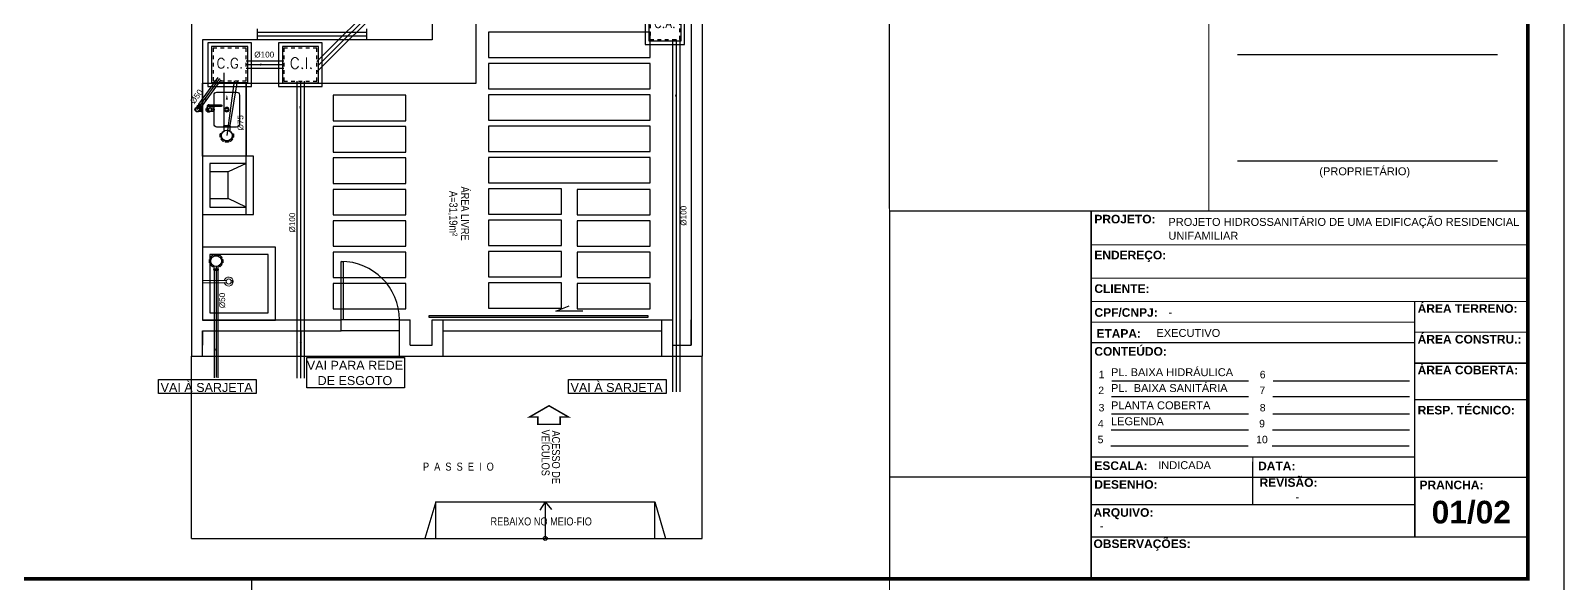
# Model space of a CAD drawing. Header units: millimetres. Extents: x -336 to -33, y -135 to 770.
# Drawn here: x -294.02 to -251.97, y 697.19 to 712.36 of the extents above; entities that cross this region are included whole.
import ezdxf
from ezdxf.enums import TextEntityAlignment as Align

# ---------------------------------------------------------------- set-up
doc = ezdxf.new("R2010")
doc.units = ezdxf.units.MM
doc.header["$LTSCALE"] = 50
doc.header["$MEASUREMENT"] = 0
for name, pattern in [('CONTINU', [0]), ('HIDDEN', [0.375, 0.25, -0.125]), ('HIDDEN2', [0.1875, 0.125, -0.0625])]:
    doc.linetypes.add(name, pattern=pattern)
doc.layers.get('0').update_dxf_attribs({"linetype": 'CONTINUOUS'})
for name, color, linetype in [('-HIDRO', 8, 'CONTINUOUS'), ('A-PEN-M', 6, 'CONTINUOUS'), ('E-txt-g', 3, 'CONTINUOUS'), ('HIDROGRAFIA', 4, 'CONTINUOUS'), ("LINHA - PROJETU'S", 1, 'CONTINUOUS'), ('P2', 1, 'CONTINUOUS'), ("PRANCHA - PROJETU'S", 7, 'CONTINUOUS'), ('Texto-Tubos', 7, 'CONTINUOUS'), ('TigreCad', 3, 'CONTINUOUS'), ('Tinterno', 9, 'CONTINUOUS'), ('TUBULAÇÃO_ESGOTO', 5, 'CONTINUOUS')]:
    doc.layers.add(name, color=color, linetype=linetype)
doc.layers.add('E-Lay-9', color=9, linetype='CONTINUOUS', lineweight=9)
doc.layers.add('E-Txt-W', color=7, linetype='CONTINUOUS', lineweight=20)
doc.styles.add('A16-E50', font='arial.ttf', dxfattribs={"height": 0.08})
doc.styles.add('ARIAL', font='arial.ttf', dxfattribs={"height": 2})
doc.styles.add('CARIMBO_DADOS', font='arial.ttf', dxfattribs={"height": 0.1})
doc.styles.add('F2', font='swissc.ttf')
doc.styles.add('HELVET', font='HELVET.SHX')
doc.styles.add('R80', font='simplex.shx', dxfattribs={"height": 12})
doc.styles.add('REG60', font='romans.shx', dxfattribs={"width": 0.8, "height": 0.15})
doc.styles.add('REG80', font='romans.shx', dxfattribs={"width": 0.8, "height": 0.2})

# ---------------------------------------------------------------- blocks, each defined once
blk = doc.blocks.new('ADFSGASDFG')
at = {"layer": "PRANCHA - PROJETU'S", "color": 1}
blk.add_line((360.678, 47.946), (360.678, 107.346), dxfattribs=at)
at = {"layer": "PRANCHA - PROJETU'S", "color": 4, "const_width": 0.1}
blk.add_lwpolyline([(279.078, 106.346), (359.678, 106.346), (359.678, 48.946), (279.078, 48.946)], close=True, dxfattribs=at)
blk = doc.blocks.new('Seta')
at = {"const_width": 2}
blk.add_lwpolyline([(10, 15), (10, 26), (25, 0), (10, -26), (10, -15), (0, -15), (0, 15)], close=True, dxfattribs=at)
blk = doc.blocks.new('TXT-AMB75')
at = {"layer": 'E-txt-g', "style": 'REG80', "width": 0.8, "flags": 8}
blk.add_attdef('TXT', text='', height=0.2, dxfattribs=at).set_placement((0.005, 0.296), align=Align.CENTER)
at = {"layer": 'E-Txt-W', "style": 'REG60', "width": 0.8, "flags": 8}
blk.add_attdef('TXT', text='', height=0.15, dxfattribs=at).set_placement((0.005, 0.027), align=Align.CENTER)
blk = doc.blocks.new('Cuba coz')
at = {"color": 8}
blk.add_line((7.5, -4.5), (7.5, -2.4), dxfattribs=at)
for points in [[(13.4, -6.5), (13.4, -20, 0.414214), (17.4, -24), (44.4, -24, 0.414214), (48.4, -20), (48.4, 20, 0.414214), (44.4, 24), (17.4, 24, 0.414214), (13.4, 20), (13.4, 0.7)], [(6.7, 1.7), (6, 1.7, 0.546464), (4.4, -0.7, -0.10784), (4.5, -1.1), (4.5, -5.5)], [(11.7, 2.5), (8, 2.5, 0.133256), (7.3, 2.3, 0.106756), (6.7, 1.8, 0.082828), (6.3, 1, 0.071352), (6.2, 0, 0.071352), (6.3, -1, 0.082828), (6.7, -1.8, 0.106756), (7.3, -2.3, 0.133256), (8, -2.5), (11.7, -2.5)], [(4.4, -0.7, 0.293273), (6, -1.8), (6.7, -1.8)], [(13.4, -1), (13.4, -4.5, 0.414214)]]:
    blk.add_lwpolyline(points, format="xyb", dxfattribs=at)
for points in [[(11.7, -2.5, 0.133256), (12.4, -2.3, 0.106756), (13, -1.8, 0.082828), (13.3, -1, 0.071352), (13.5, 0, 0.071352), (13.3, 1, 0.082828), (13, 1.8, 0.106756), (12.4, 2.3, 0.133256), (11.7, 2.5, 0.133256), (11.1, 2.3, 0.106756), (10.5, 1.8, 0.082828), (10.1, 1, 0.071352), (10, 0, 0.071352), (10.1, -1, 0.082828), (10.5, -1.8, 0.106756), (11.1, -2.3, 0.133256)], [(12.5, 0.7, 0.133256), (12.3, 0.7, 0.106756), (12.1, 0.5, 0.082828), (12, 0.3, 0.071352), (11.9, 0, 0.071352), (12, -0.3, 0.082828), (12.1, -0.5, 0.106756), (12.3, -0.7, 0.133256), (12.5, -0.8, 0.133256), (12.7, -0.7, 0.106756), (12.8, -0.5, 0.082828), (13, -0.3, 0.071352), (13, 0, 0.071352), (13, 0.3, 0.082828), (12.8, 0.5, 0.106756), (12.7, 0.7, 0.133256)], [(6, -6.5), (23, -6.5, 1), (23, -4.5), (6, -4.5, 1)]]:
    blk.add_lwpolyline(points, format="xyb", close=True, dxfattribs=at)
for radius in [3, 1.75]:
    blk.add_circle((30.9, 0), radius, dxfattribs=at)
for centre, radius, start, end in [((6, 0), 3.5, 45.5847, 244.6231), ((6, -5.5), 1.5, 41.8103, 318.1897), ((6, 0), 3.5, 295.3769, 314.4153), ((23, -5.5), 1.25, 233.1301, 126.8699)]:
    blk.add_arc(centre, radius, start, end, dxfattribs=at)
blk = doc.blocks.new('Chuveiro')
at = {"layer": 'E-Lay-9', "color": 8}
for p, q in [((-0.031, 0.016), (-0.36, 0.016)), ((0.051, 0.016), (0.031, 0.016)), ((0.051, 0.016), (0.051, -0.016)), ((-0.031, -0.016), (-0.36, -0.016)), ((0.051, -0.016), (0.031, -0.016))]:
    blk.add_line(p, q, dxfattribs=at)
blk.add_circle((0, 0), 0.0348, dxfattribs=at)
for centre, radius, start, end in [((0, 0), 0.0624, 194.4775, 165.5225), ((0.009, 0), 0.0444, 339.4266, 20.5734)]:
    blk.add_arc(centre, radius, start, end, dxfattribs=at)
blk = doc.blocks.new('j9n50d')
at = {"layer": 'TigreCad'}
for p, q in [((28, 25), (0, 25)), ((30, 27), (28, 25)), ((30, -27), (30, 27)), ((47, 27), (30, 27)), ((47, -27), (47, 27)), ((52, 27), (47, 27)), ((47, 27), (47, 27)), ((53, 31), (53, 28)), ((53, 31), (53, -31)), ((63, 32), (54, 32)), ((63, 31), (63, -31)), ((64, 31), (65, 28)), ((70, 27), (66, 27)), ((70, 27), (70, -27)), ((28, -25), (0, -25)), ((30, -27), (28, -25)), ((47, -27), (30, -27)), ((52, -27), (47, -27)), ((47, -27), (47, -27)), ((53, -31), (53, -28)), ((63, -32), (54, -32)), ((64, -31), (65, -28)), ((70, -27), (66, -27))]:
    blk.add_line(p, q, dxfattribs=at)
for centre, radius, start, end in [((0, 0), 25.4, 90, 270), ((52, 28), 1, 270, 355), ((54, 31), 1, 90, 175), ((63, 31), 1, 15, 90), ((66, 28), 1, 195, 270), ((52, -28), 1, 5, 90), ((54, -31), 1, 185, 270), ((63, -31), 1, 270, 345), ((66, -28), 1, 90, 165)]:
    blk.add_arc(centre, radius, start, end, dxfattribs=at)
at = {"layer": 'Tinterno'}
for p, q in [((28, -25), (28, 25)), ((47, -27), (47, 27)), ((53, 27), (53, -27)), ((65, 27), (65, -27))]:
    blk.add_line(p, q, dxfattribs=at)
blk = doc.blocks.new('27150128p')
at = {"layer": 'TigreCad'}
for p, q in [((-73, 22), (-91, 22)), ((-91, -23), (-91, 22)), ((-81, 49), (-49, 81)), ((-68, 36), (-81, 49)), ((-36, 68), (-49, 81)), ((-23, 91), (22, 91)), ((-23, 73), (-23, 91)), ((22, 73), (22, 91)), ((119, 40), (65, 40)), ((120, 44), (119, 41)), ((130, 44), (121, 44)), ((121, 43), (121, -44)), ((130, 43), (130, -44)), ((131, 44), (132, 41)), ((138, 40), (132, 40)), ((138, 40), (138, -40)), ((-73, -23), (-91, -23)), ((-68, -36), (-81, -49)), ((-49, -81), (-81, -49)), ((-36, -68), (-49, -81)), ((-23, -73), (-23, -91)), ((22, -91), (-23, -91)), ((22, -73), (22, -91)), ((119, -40), (65, -40)), ((120, -44), (119, -41)), ((130, -45), (121, -45)), ((131, -44), (132, -41)), ((138, -40), (132, -40))]:
    blk.add_line(p, q, dxfattribs=at)
blk.add_circle((0, 0), 75.5, dxfattribs=at)
for centre, radius, start, end in [((-73, 24), 1.5, 270, 341.839), ((-69, 35), 1.5, 333.161, 45), ((-35, 69), 1.5, 225, 296.839), ((-24, 73), 1.5, 288.161, 0), ((24, 73), 1.5, 180, 251.839), ((65, 41), 1.5, 212.6129, 270), ((119, 41), 1, 270, 355), ((121, 43), 1, 90, 175), ((130, 43), 1, 5, 90), ((132, 41), 1, 185, 270), ((-73, -24), 1.5, 18.161, 90), ((-69, -35), 1.5, 315, 26.839), ((-35, -69), 1.5, 63.161, 135), ((-24, -73), 1.5, 0, 71.839), ((24, -73), 1.5, 108.161, 180), ((65, -41), 1.5, 90, 147.3871), ((119, -41), 1, 5, 90), ((121, -44), 1, 185, 270), ((130, -44), 1, 270, 355), ((132, -41), 1, 90, 175)]:
    blk.add_arc(centre, radius, start, end, dxfattribs=at)
at = {"layer": 'Tinterno'}
for p, q in [((119, -40), (119, 40)), ((132, -40), (132, 40))]:
    blk.add_line(p, q, dxfattribs=at)
blk.add_circle((0, 0), 73.5, dxfattribs=at)
blk = doc.blocks.new('_cxgordu')
for p, q in [((40, 40), (-40, 40)), ((-40, 40), (-40, -40)), ((40, -40), (40, 40)), ((-40, -40), (40, -40))]:
    blk.add_line(p, q)
at = {"color": 1, "linetype": 'Continuous', "ltscale": 0.5}
for p, q in [((33, 33), (-33, 33)), ((-33, 33), (-33, -33)), ((33, -33), (33, 33)), ((-33, -33), (33, -33))]:
    blk.add_line(p, q, dxfattribs=at)
at = {"color": 1, "linetype": 'HIDDEN', "ltscale": 0.5}
for p, q in [((30, 30), (-30, 30)), ((-30, 30), (-30, -30)), ((30, -30), (30, 30)), ((-30, -30), (30, -30))]:
    blk.add_line(p, q, dxfattribs=at)
at = {"style": 'R80'}
blk.add_text('C.G.', height=18.48, dxfattribs=at).set_placement((-24.3, -6.9))
blk = doc.blocks.new('j9n50s')
at = {"layer": 'TigreCad'}
for p, q in [((19, 25), (30, 25)), ((19, -25), (30, -25))]:
    blk.add_line(p, q, dxfattribs=at)
for radius in [31.8, 27.4]:
    blk.add_circle((0, 0), radius, dxfattribs=at)
at = {"layer": 'Tinterno'}
for p, q in [((30, 25), (30, 10)), ((30, -10), (30, -25))]:
    blk.add_line(p, q, dxfattribs=at)
blk.add_circle((0, 0), 25.6, dxfattribs=at)
blk = doc.blocks.new('11030602p')
at = {"layer": 'TigreCad'}
for p, q in [((0, -27), (0, 27)), ((0, 27), (4, 27)), ((6, 31), (5, 28)), ((7, 32), (16, 32)), ((7, -31), (7, 31)), ((16, -31), (16, 31)), ((17, 31), (17, 28)), ((18, 27), (23, 27)), ((23, 27), (23, 27)), ((40, 27), (23, 27)), ((40, 27), (42, 25)), ((42, -25), (42, 25)), ((0, -27), (4, -27)), ((6, -31), (5, -28)), ((7, -32), (16, -32)), ((17, -31), (17, -28)), ((18, -27), (23, -27)), ((23, -27), (23, -27)), ((40, -27), (23, -27)), ((40, -27), (42, -25))]:
    blk.add_line(p, q, dxfattribs=at)
for centre, start, end in [((4, 28), 270, 345), ((7, 31), 90, 165), ((16, 31), 5, 90), ((18, 28), 185, 270), ((4, -28), 15, 90), ((7, -31), 195, 270), ((16, -31), 270, 355), ((18, -28), 90, 175)]:
    blk.add_arc(centre, 1, start, end, dxfattribs=at)
at = {"layer": 'Tinterno'}
for p, q in [((5, -27), (5, 27)), ((17, -27), (17, 27)), ((23, 27), (23, -27)), ((23, -27), (23, 27)), ((40, 27), (40, -27))]:
    blk.add_line(p, q, dxfattribs=at)
blk = doc.blocks.new('inp_cx')
for p, q in [((40, 40), (-40, 40)), ((-40, 40), (-40, -40)), ((40, -40), (40, 40)), ((-40, -40), (40, -40))]:
    blk.add_line(p, q)
at = {"color": 1, "linetype": 'Continuous', "ltscale": 0.5}
for p, q in [((33, 33), (-33, 33)), ((-33, 33), (-33, -33)), ((33, -33), (33, 33)), ((-33, -33), (33, -33))]:
    blk.add_line(p, q, dxfattribs=at)
at = {"color": 1, "linetype": 'HIDDEN', "ltscale": 0.5}
for p, q in [((30, 30), (-30, 30)), ((-30, 30), (-30, -30)), ((30, -30), (30, 30)), ((-30, -30), (30, -30))]:
    blk.add_line(p, q, dxfattribs=at)
at = {"style": 'R80'}
blk.add_text('C.I.', height=20.59, dxfattribs=at).set_placement((-19.6, -7.5))
blk = doc.blocks.new('_cxareia')
for p, q in [((40, 40), (-40, 40)), ((-40, 40), (-40, -40)), ((40, -40), (40, 40)), ((-40, -40), (40, -40))]:
    blk.add_line(p, q)
at = {"color": 1, "linetype": 'Continuous', "ltscale": 0.5}
for p, q in [((33, 33), (-33, 33)), ((-33, 33), (-33, -33)), ((33, -33), (33, 33)), ((-33, -33), (33, -33))]:
    blk.add_line(p, q, dxfattribs=at)
at = {"color": 1, "linetype": 'HIDDEN', "ltscale": 0.5}
for p, q in [((30, 30), (-30, 30)), ((-30, 30), (-30, -30)), ((30, -30), (30, 30)), ((-30, -30), (30, -30))]:
    blk.add_line(p, q, dxfattribs=at)
at = {"style": 'R80'}
blk.add_text('C.A.', height=17.28, dxfattribs=at).set_placement((-22, -6.1))
blk = doc.blocks.new('27150012p')
at = {"layer": 'TigreCad'}
for p, q in [((-92, -23), (-92, 22)), ((-92, 22), (-72, 22)), ((-81, 49), (-49, 81)), ((-81, 49), (-67, 35)), ((-49, 81), (-35, 67)), ((-23, 91), (-23, 72)), ((-23, 91), (22, 91)), ((22, 91), (22, 72)), ((49, 81), (35, 67)), ((49, 81), (81, 49)), ((81, 49), (67, 35)), ((111, 27), (70, 27)), ((113, 31), (112, 28)), ((122, 32), (114, 32)), ((114, 31), (114, -31)), ((122, 31), (122, -31)), ((123, 31), (124, 28)), ((129, 27), (125, 27)), ((129, 27), (129, -27)), ((-92, -23), (-72, -23)), ((-81, -49), (-67, -35)), ((-49, -81), (-81, -49)), ((-49, -81), (-35, -67)), ((-23, -92), (-23, -72)), ((22, -92), (-23, -92)), ((22, -92), (22, -72)), ((49, -81), (35, -67)), ((81, -49), (49, -81)), ((81, -49), (67, -35)), ((111, -27), (70, -27)), ((113, -31), (112, -28)), ((122, -32), (114, -32)), ((123, -31), (124, -28)), ((129, -27), (125, -27))]:
    blk.add_line(p, q, dxfattribs=at)
blk.add_circle((0, 0), 75.5, dxfattribs=at)
for centre, start, end in [((111, 28), 270, 355), ((114, 31), 90, 175), ((122, 31), 15, 90), ((125, 28), 195, 270), ((111, -28), 5, 90), ((114, -31), 185, 270), ((122, -31), 270, 345), ((125, -28), 90, 165)]:
    blk.add_arc(centre, 1, start, end, dxfattribs=at)
at = {"layer": 'Tinterno'}
for p, q in [((112, 27), (112, -27)), ((124, 27), (124, -27))]:
    blk.add_line(p, q, dxfattribs=at)
blk.add_circle((0, 0), 73.5, dxfattribs=at)

msp = doc.modelspace()

# ---------------------------------------------------------------- linework, layer by layer
at = {"layer": '-HIDRO', "linetype": 'Continuous'}
for p, q in [((-289.606, 753.423), (-289.606, 703.423)), ((-275.906, 753.123), (-275.906, 703.723)), ((-275.606, 753.423), (-275.606, 703.423)), ((-283.006, 718.803), (-283.006, 712.103)), ((-281.806, 717.603), (-281.806, 710.903)), ((-287.806, 712.403), (-287.806, 712.103)), ((-284.806, 712.403), (-284.806, 712.103)), ((-289.306, 712.103), (-289.306, 704.423)), ((-287.806, 712.103), (-289.306, 712.103)), ((-283.006, 712.103), (-284.806, 712.103)), ((-281.806, 710.903), (-288.106, 710.903)), ((-288.106, 710.903), (-288.106, 708.91)), ((-288.106, 708.71), (-288.599, 708.482)), ((-288.106, 707.51), (-288.599, 707.751)), ((-289.306, 704.423), (-285.506, 704.423)), ((-285.506, 704.123), (-285.506, 704.423)), ((-283.906, 704.423), (-285.506, 704.423)), ((-283.906, 704.423), (-283.606, 704.423)), ((-283.906, 703.423), (-283.906, 704.423)), ((-283.606, 703.723), (-283.606, 704.423)), ((-283.006, 704.423), (-282.706, 704.423)), ((-283.006, 703.723), (-283.006, 704.423)), ((-282.706, 703.423), (-282.706, 704.423)), ((-282.706, 704.423), (-276.706, 704.423)), ((-276.706, 704.423), (-276.406, 704.423)), ((-276.706, 703.423), (-276.706, 704.423)), ((-276.406, 703.723), (-276.406, 704.423)), ((-275.906, 703.723), (-275.906, 704.423)), ((-289.306, 704.123), (-289.306, 703.723)), ((-289.306, 703.423), (-289.306, 704.123)), ((-289.306, 704.123), (-286.606, 704.123)), ((-286.606, 704.123), (-285.506, 704.123)), ((-286.606, 704.123), (-286.606, 704.123)), ((-283.906, 704.123), (-285.506, 704.123)), ((-282.706, 704.123), (-276.706, 704.123)), ((-283.606, 703.723), (-283.006, 703.723)), ((-276.406, 703.723), (-275.906, 703.723)), ((-289.606, 703.423), (-289.306, 703.423)), ((-289.606, 698.423), (-289.606, 703.423)), ((-289.306, 703.423), (-286.606, 703.423)), ((-283.906, 703.423), (-282.706, 703.423)), ((-276.706, 703.423), (-275.906, 703.423)), ((-275.906, 703.423), (-275.606, 703.423)), ((-275.606, 698.423), (-275.606, 703.423)), ((-282.906, 699.423), (-283.206, 698.423)), ((-282.906, 698.423), (-282.906, 699.423)), ((-282.906, 699.423), (-276.906, 699.423)), ((-279.906, 699.423), (-280.056, 699.203)), ((-279.906, 699.423), (-279.906, 698.423)), ((-279.906, 699.423), (-279.738, 699.216)), ((-276.906, 698.423), (-276.906, 699.423)), ((-276.906, 699.423), (-276.606, 698.423)), ((-289.606, 698.423), (-275.606, 698.423))]:
    msp.add_line(p, q, dxfattribs=at)
at = {"layer": '-HIDRO'}
for p, q in [((-284.806, 712.303), (-287.806, 712.303)), ((-284.806, 712.203), (-287.806, 712.203)), ((-284.806, 712.103), (-287.806, 712.103))]:
    msp.add_line(p, q, dxfattribs=at)
at = {"layer": '-HIDRO', "linetype": 'HIDDEN2'}
for p, q in [((-286.606, 704.123), (-286.606, 703.423)), ((-286.606, 703.423), (-283.906, 703.423)), ((-282.706, 703.423), (-276.706, 703.423))]:
    msp.add_line(p, q, dxfattribs=at)
at = {"layer": '-HIDRO', "linetype": 'Continuous'}
for points in [[(-281.113, 712.315), (-281.46, 712.315), (-281.46, 711.618), (-277.029, 711.618)], [(-277.416, 711.618), (-277.029, 711.618), (-277.029, 712.315), (-281.46, 712.315)], [(-277.443, 712.315), (-277.455, 712.315)], [(-277.029, 711.455), (-281.46, 711.455), (-281.46, 710.758), (-277.029, 710.758)], [(-277.424, 710.758), (-277.029, 710.758), (-277.029, 711.455), (-277.417, 711.455)], [(-277.473, 710.758), (-277.449, 710.758)], [(-277.029, 710.594), (-281.46, 710.594), (-281.46, 709.898), (-277.029, 709.898)], [(-277.447, 710.594), (-277.477, 710.594)], [(-277.414, 709.898), (-277.029, 709.898), (-277.029, 710.594), (-277.42, 710.594)], [(-277.029, 709.734), (-281.46, 709.734), (-281.46, 709.038), (-277.029, 709.038)], [(-277.456, 709.038), (-277.029, 709.038), (-277.029, 709.734), (-277.413, 709.734)], [(-277.029, 708.874), (-281.46, 708.874), (-281.46, 708.178), (-277.029, 708.178)], [(-277.833, 708.178), (-277.029, 708.178), (-277.029, 708.874), (-277.487, 708.874)], [(-278.879, 704.656), (-279.613, 704.656), (-279.251, 704.801)]]:
    msp.add_lwpolyline(points, dxfattribs=at)
at = {"layer": '-HIDRO', "linetype": 'CONTINU'}
msp.add_lwpolyline([(-288.106, 710.903), (-288.106, 708.91), (-289.306, 708.91), (-289.306, 710.91)], close=True, dxfattribs=at)
at = {"layer": '-HIDRO', "linetype": 'Continuous', "flags": 128}
msp.add_lwpolyline([(-288.106, 710.903), (-289.306, 710.903), (-289.306, 707.31), (-288.106, 707.31), (-288.106, 710.903)], dxfattribs=at)
at = {"layer": '-HIDRO', "linetype": 'Continuous'}
for points in [[(-285.723, 710.581), (-285.723, 709.885), (-283.725, 709.885), (-283.725, 710.581)], [(-285.723, 709.721), (-285.723, 709.025), (-283.725, 709.025), (-283.725, 709.721)], [(-289.306, 708.91), (-289.306, 707.31), (-287.906, 707.31), (-287.906, 708.91)], [(-289.106, 708.71), (-289.106, 707.51), (-288.106, 707.51), (-288.106, 708.71)], [(-285.723, 708.861), (-285.723, 708.165), (-283.725, 708.165), (-283.725, 708.861)], [(-289.106, 708.482), (-289.106, 707.751), (-288.599, 707.751), (-288.599, 708.482)], [(-285.723, 708.001), (-285.723, 707.305), (-283.725, 707.305), (-283.725, 708.001)], [(-285.723, 708.001), (-285.723, 707.305), (-283.725, 707.305), (-283.725, 708.001)], [(-281.46, 708.014), (-281.46, 707.317), (-279.462, 707.317), (-279.462, 708.014)], [(-279.027, 708.001), (-279.027, 707.305), (-277.029, 707.305), (-277.029, 708.001)], [(-279.027, 708.001), (-279.027, 707.305), (-277.029, 707.305), (-277.029, 708.001)], [(-285.723, 707.141), (-285.723, 706.444), (-283.725, 706.444), (-283.725, 707.141)], [(-285.723, 707.141), (-285.723, 706.444), (-283.725, 706.444), (-283.725, 707.141)], [(-281.46, 707.154), (-281.46, 706.457), (-279.462, 706.457), (-279.462, 707.154)], [(-279.027, 707.141), (-279.027, 706.444), (-277.029, 706.444), (-277.029, 707.141)], [(-289.306, 706.415), (-289.306, 704.415), (-287.306, 704.415), (-287.306, 706.415)], [(-289.106, 706.215), (-289.106, 704.615), (-287.506, 704.615), (-287.506, 706.215)], [(-285.723, 706.281), (-285.723, 705.584), (-283.725, 705.584), (-283.725, 706.281)], [(-285.723, 706.281), (-285.723, 705.584), (-283.725, 705.584), (-283.725, 706.281)], [(-285.506, 704.423), (-285.506, 706.023), (-285.446, 706.023), (-285.446, 704.423)], [(-281.46, 706.294), (-281.46, 705.597), (-279.462, 705.597), (-279.462, 706.294)], [(-279.027, 706.281), (-279.027, 705.584), (-277.029, 705.584), (-277.029, 706.281)], [(-285.723, 705.421), (-285.723, 704.724), (-283.725, 704.724), (-283.725, 705.421)], [(-285.723, 705.421), (-285.723, 704.724), (-283.725, 704.724), (-283.725, 705.421)], [(-281.46, 705.434), (-281.46, 704.737), (-279.462, 704.737), (-279.462, 705.434)], [(-279.027, 705.421), (-279.027, 704.724), (-277.029, 704.724), (-277.029, 705.421)], [(-283.092, 704.483), (-283.092, 704.543), (-277.092, 704.543), (-277.092, 704.483)]]:
    msp.add_lwpolyline(points, close=True, dxfattribs=at)
msp.add_circle((-279.906, 698.423), 0.0541, dxfattribs=at)
at = {"layer": '-HIDRO', "linetype": 'HIDDEN2'}
msp.add_arc((-285.506, 704.423), 1.6, 0, 90, dxfattribs=at)
at = {"color": 4}
msp.add_line((-252.965, 707.195), (-252.965, 726.929), dxfattribs=at)
at = {"layer": 'A-PEN-M', "color": 230}
for points in [[(-283.767, 702.557), (-286.442, 702.557), (-286.442, 703.39), (-283.767, 703.39)], [(-287.832, 702.398), (-290.507, 702.398), (-290.507, 702.781), (-287.832, 702.781)], [(-276.592, 702.397), (-279.266, 702.397), (-279.266, 702.78), (-276.592, 702.78)]]:
    msp.add_lwpolyline(points, close=True, dxfattribs=at)
at = {"layer": 'E-txt-g'}
for p, q in [((-253.798, 711.688), (-260.925, 711.688)), ((-253.798, 708.772), (-260.925, 708.772))]:
    msp.add_line(p, q, dxfattribs=at)
at = {"layer": "LINHA - PROJETU'S", "color": 1}
msp.add_line((-270.465, 707.476), (-270.465, 720.429), dxfattribs=at)
at = {"layer": "LINHA - PROJETU'S", "color": 1, "const_width": 0.03}
for points in [[(-270.465, 707.399), (-270.465, 727.053), (-252.918, 727.053)], [(-261.715, 707.399), (-261.715, 727.053)], [(-252.965, 707.399), (-270.465, 707.399), (-270.465, 696.311)], [(-264.941, 697.311), (-264.941, 707.399)], [(-264.941, 706.48), (-252.965, 706.48)], [(-264.941, 706.48), (-252.965, 706.48)], [(-264.941, 705.562), (-252.965, 705.562)], [(-264.941, 704.923), (-252.965, 704.923)], [(-264.941, 704.923), (-252.965, 704.923)], [(-264.941, 704.923), (-252.965, 704.923)], [(-256.067, 704.923), (-256.067, 698.481)], [(-256.067, 704.359), (-264.941, 704.359)], [(-264.941, 704.359), (-256.067, 704.359)], [(-252.965, 704.081), (-256.067, 704.081)], [(-264.941, 703.795), (-256.067, 703.795)], [(-256.067, 703.236), (-252.965, 703.236)], [(-252.965, 702.236), (-256.067, 702.236)], [(-256.067, 700.658), (-264.941, 700.658)], [(-260.504, 700.658), (-260.504, 699.35)], [(-270.465, 700.103), (-252.965, 700.103)], [(-256.067, 699.35), (-260.504, 699.35), (-260.504, 700.103)], [(-256.067, 700.103), (-256.067, 699.35)], [(-260.504, 699.35), (-264.941, 699.35)], [(-252.965, 698.47), (-264.941, 698.47)]]:
    msp.add_lwpolyline(points, dxfattribs=at)
at = {"layer": "LINHA - PROJETU'S", "color": 1}
for points in [[(-264.941, 707.399), (-264.941, 697.311)], [(-256.067, 700.103), (-256.067, 698.481)]]:
    msp.add_lwpolyline(points, dxfattribs=at)
at = {"layer": 'P2'}
msp.add_line((-252.965, 707.399), (-270.465, 707.399), dxfattribs=at)
at = {"layer": "PRANCHA - PROJETU'S", "color": 1}
for p, q in [((-270.465, 707.399), (-270.465, 697.311)), ((-260.504, 700.103), (-260.504, 700.529)), ((-264.941, 700.103), (-270.465, 700.103)), ((-264.941, 698.47), (-252.965, 698.47)), ((-287.965, 697.311), (-287.965, 696.311))]:
    msp.add_line(p, q, dxfattribs=at)
at = {"layer": "PRANCHA - PROJETU'S"}
for p, q in [((-252.965, 707.399), (-252.965, 697.311)), ((-270.465, 697.311), (-252.965, 697.311)), ((-270.465, 697.311), (-252.965, 697.311)), ((-270.465, 697.311), (-252.965, 697.311)), ((-268.693, 697.311), (-252.965, 697.311)), ((-264.128, 697.311), (-253.29, 697.311)), ((-264.128, 697.311), (-252.965, 697.311))]:
    msp.add_line(p, q, dxfattribs=at)
at = {"layer": "PRANCHA - PROJETU'S", "color": 6}
for p, q in [((-264.368, 702.75), (-260.629, 702.75)), ((-259.948, 702.75), (-256.588, 702.75)), ((-259.948, 702.75), (-256.21, 702.75)), ((-264.377, 702.316), (-260.629, 702.316)), ((-259.958, 702.316), (-256.21, 702.316)), ((-264.377, 701.841), (-260.629, 701.841)), ((-259.958, 701.841), (-256.21, 701.841)), ((-264.386, 701.405), (-260.629, 701.405)), ((-264.386, 701.405), (-260.629, 701.405)), ((-259.967, 701.404), (-256.21, 701.404)), ((-259.967, 701.404), (-256.21, 701.404)), ((-264.395, 700.968), (-260.638, 700.968)), ((-264.395, 700.968), (-260.638, 700.968)), ((-259.976, 700.968), (-256.219, 700.968)), ((-259.976, 700.968), (-256.219, 700.968))]:
    msp.add_line(p, q, dxfattribs=at)
at = {"layer": "PRANCHA - PROJETU'S", "color": 1}
for points in [[(-252.965, 707.399), (-270.465, 707.399), (-270.465, 697.311)], [(-264.941, 699.755), (-264.941, 707.399)], [(-256.067, 698.481), (-256.067, 704.923)], [(-256.067, 703.236), (-252.965, 703.236)], [(-256.067, 702.236), (-252.965, 702.236)], [(-252.965, 700.529), (-252.925, 700.529)], [(-264.941, 700.103), (-252.965, 700.103)], [(-264.941, 697.311), (-264.941, 699.755)], [(-260.504, 699.35), (-260.504, 700.103)], [(-256.067, 699.755), (-256.067, 699.757)], [(-264.941, 699.35), (-256.067, 699.35)]]:
    msp.add_lwpolyline(points, dxfattribs=at)
at = {"layer": 'TigreCad'}
for p, q in [((-277.571, 720.107), (-286.17, 711.509)), ((-277.479, 719.912), (-286.17, 711.221)), ((-276.421, 712.112), (-276.421, 702.441)), ((-276.218, 712.112), (-276.218, 702.441)), ((-288.108, 711.526), (-287.07, 711.526)), ((-289.401, 710.336), (-288.871, 711.067)), ((-288.717, 711.196, -12.669), (-288.717, 709.751, -12.669)), ((-288.108, 711.323), (-287.07, 711.323)), ((-289.319, 710.276), (-288.789, 711.008)), ((-288.351, 710.975), (-288.557, 709.751, -12.669)), ((-286.722, 710.971), (-286.722, 702.816)), ((-286.518, 710.971), (-286.518, 702.816)), ((-288.982, 705.774), (-288.982, 702.826)), ((-288.881, 705.774), (-288.881, 702.826))]:
    msp.add_line(p, q, dxfattribs=at)
at = {"layer": 'TUBULAÇÃO_ESGOTO'}
for p, q in [((-286.119, 711.409), (-277.445, 720.083)), ((-276.32, 712.112), (-276.32, 702.441)), ((-288.108, 711.425), (-287.07, 711.425)), ((-289.446, 710.188), (-288.83, 711.038)), ((-288.434, 710.975), (-288.637, 709.476, -12.669)), ((-286.62, 710.971), (-286.62, 702.816)), ((-288.931, 705.886), (-288.931, 702.834))]:
    msp.add_line(p, q, dxfattribs=at)
for points in [[(-287.589, 711.427), (-287.729, 711.394), (-287.73, 711.455)], [(-289.166, 710.572), (-289.274, 710.477), (-289.225, 710.441)], [(-288.635, 710.599, -12.669), (-288.667, 710.459, -12.669), (-288.607, 710.458, -12.669)], [(-286.618, 710.137), (-286.65, 710.277), (-286.59, 710.278)], [(-276.318, 710.457), (-276.35, 710.598), (-276.29, 710.599)], [(-288.931, 703.49), (-288.963, 703.63), (-288.903, 703.631)], [(-286.606, 703.661), (-286.638, 703.802), (-286.578, 703.803)]]:
    msp.add_solid(points, dxfattribs=at)

# ---------------------------------------------------------------- block references
at = {"layer": '-HIDRO', "xscale": -0.02000000000043656, "yscale": 0.02000000000043656, "zscale": 0.02, "rotation": 180}
msp.add_blockref('Cuba coz', (-289.256, 710.188, -12.669), dxfattribs=at)
at = {"layer": '-HIDRO'}
ref = msp.add_blockref('TXT-AMB75', (-282.647, 707.345), dxfattribs=dict(at, xscale=1.458, yscale=1.458, zscale=1.458, rotation=270))
ref.add_attrib('TXT', 'ÁREA LIVRE', dxfattribs={"layer": 'E-txt-g', "color": 2, "height": 0.22, "rotation": 270, "style": 'F2'}).set_placement((-282.215, 707.337), align=Align.CENTER)
ref.add_attrib('TXT', 'A=31,19m²', dxfattribs={"layer": 'E-Txt-W', "height": 0.22, "rotation": 270, "style": 'F2'}).set_placement((-282.534, 707.337), align=Align.CENTER)
at = {"layer": '-HIDRO', "xscale": 2, "yscale": 2, "zscale": 2}
msp.add_blockref('Chuveiro', (-288.585, 705.472), dxfattribs=at)
at = {"layer": '-HIDRO', "linetype": 'Continuous', "xscale": 0.02042162569364384, "yscale": 0.02042162569364384, "zscale": 0.02042162569364384, "rotation": 89.99999999999999}
msp.add_blockref('Seta', (-279.803, 701.553), dxfattribs=at)
at = {"layer": 'HIDROGRAFIA'}
for name, p, xscale, yscale, zscale in [('_cxareia', (-276.624, 712.517), 0.01350000000093132, 0.01350000000002183, 0.0135), ('_cxgordu', (-288.558, 711.425), 0.01500000000032742, 0.01499999999987267, 0.015), ('inp_cx', (-286.62, 711.421), 0.01500000000032742, 0.01499999999987267, 0.015)]:
    msp.add_blockref(name, p, dxfattribs=dict(at, xscale=xscale, yscale=yscale, zscale=zscale))
at = {"layer": "PRANCHA - PROJETU'S", "color": 1}
msp.add_blockref('ADFSGASDFG', (-612.643, 648.365), dxfattribs=at)
at = {"layer": 'TigreCad', "xscale": 0.002, "yscale": 0.002, "zscale": 0.002}
for name, p, rotation in [('j9n50s', (-289.446, 710.188), 54.07003521729742), ('27150128p', (-288.637, 709.476, -12.669), 90), ('27150012p', (-288.931, 706.033), 270)]:
    msp.add_blockref(name, p, dxfattribs=dict(at, rotation=rotation))
msp.add_blockref('j9n50d', (-289.446, 710.188), dxfattribs=at)
at = {"layer": 'TUBULAÇÃO_ESGOTO', "xscale": 0.002, "yscale": 0.002, "zscale": 0.002, "rotation": 54.07003521732852}
msp.add_blockref('11030602p', (-289.409, 710.239), dxfattribs=at)

# ---------------------------------------------------------------- texts
at = {"layer": '-HIDRO', "linetype": 'Continuous', "style": 'F2'}
for s, p in [('VEÍCULOS', (-279.787, 701.41)), ('ACESSO DE', (-279.501, 701.385))]:
    msp.add_text(s, height=0.2194, rotation=270, dxfattribs=at).set_placement(p, align=Align.TOP_LEFT)
msp.add_text('P  A  S  S  E  I  O', height=0.21944, dxfattribs=at).set_placement((-283.259, 700.503), align=Align.TOP_LEFT)
msp.add_text('REBAIXO NO MEIO-FIO', height=0.21944, dxfattribs=at).set_placement((-281.408, 698.78))
at = {"layer": 'A-PEN-M', "color": 230, "style": 'CARIMBO_DADOS'}
for s, p in [('VAI PARA REDE', (-285.125, 703.05)), ('VAI À SARJETA', (-289.19, 702.441)), ('DE ESGOTO', (-285.125, 702.631)), ('VAI À SARJETA', (-277.95, 702.441))]:
    msp.add_text(s, height=0.2464, rotation=0, dxfattribs=at).set_placement(p, align=Align.CENTER)
at = {"layer": "PRANCHA - PROJETU'S", "color": 2, "style": 'ARIAL'}
msp.add_text('(PROPRIETÁRIO)', height=0.21676, dxfattribs=at).set_placement((-257.438, 708.492), align=Align.MIDDLE)
for s, height, p in [('PROJETO HIDROSSANITÁRIO DE UMA EDIFICAÇÃO RESIDENCIAL', 0.21676, (-262.821, 706.999)), ('UNIFAMILIAR', 0.21676, (-262.821, 706.62)), ('-', 0.217, (-262.818, 704.518)), ('EXECUTIVO', 0.2168, (-263.149, 703.952)), ('PL. BAIXA HIDRÁULICA', 0.21676, (-264.395, 702.876)), ('PL.  BAIXA SANITÁRIA', 0.21676, (-264.395, 702.442)), ('PLANTA COBERTA', 0.21676, (-264.395, 701.967)), ('LEGENDA', 0.2168, (-264.395, 701.53)), ('INDICADA', 0.2168, (-263.101, 700.325)), ('-', 0.217, (-259.334, 699.452)), ('-', 0.217, (-264.697, 698.657))]:
    msp.add_text(s, height=height, dxfattribs=at).set_placement(p)
at = {"layer": "PRANCHA - PROJETU'S", "style": 'ARIAL'}
for s, height, p in [('1', 0.205, (-264.734, 702.817)), ('6', 0.205, (-260.315, 702.817)), ('2', 0.205, (-264.744, 702.383)), ('7', 0.205, (-260.324, 702.383)), ('3', 0.205, (-264.734, 701.908)), ('8', 0.205, (-260.315, 701.908)), ('4', 0.205, (-264.753, 701.472)), ('9', 0.205, (-260.333, 701.472)), ('5', 0.205, (-264.762, 701.035)), ('10', 0.2047, (-260.414, 701.035))]:
    msp.add_text(s, height=height, dxfattribs=at).set_placement(p)
at = {"layer": "PRANCHA - PROJETU'S", "color": 3, "char_height": 0.23508, "width": 8.80966, "attachment_point": 1, "style": 'HELVET'}
for s, insert in [('{\\fArial|b1|i0|c0|p34;PROJETO:}', (-264.851, 707.302)), ('{\\fArial|b1|i0|c0|p34;ENDEREÇO:}', (-264.851, 706.316)), ('{\\fArial|b1|i0|c0|p34;CLIENTE:}', (-264.851, 705.395)), ('{\\fArial|b1|i0|c0|p34;ÁREA TERRENO:}', (-255.986, 704.849)), ('{\\fArial|b1|i0|c0|p34;CPF/CNPJ:}', (-264.848, 704.74)), ('{\\fArial|b1|i0|c0|p34;ETAPA:}', (-264.795, 704.165)), ('{\\fArial|b1|i0|c0|p34;ÁREA CONSTRU.:}', (-255.986, 704.006)), ('{\\fArial|b1|i0|c0|p34;CONTEÚDO:}', (-264.851, 703.673)), ('{\\fArial|b1|i0|c0|p34;ÁREA COBERTA:}', (-255.986, 703.162)), ('{\\fArial|b1|i0|c0|p34;RESP. TÉCNICO:}', (-255.986, 702.06)), ('{\\fArial|b1|i0|c0|p34;ESCALA:}', (-264.851, 700.537)), ('{\\fArial|b1|i0|c0|p34;DATA:}', (-260.361, 700.529)), ('{\\fArial|b1|i0|c0|p34;REVISÃO:}', (-260.321, 700.074)), ('{\\fArial|b1|i0|c0|p34;DESENHO:}', (-264.851, 700.021)), ('{\\fArial|b1|i0|c0|p34;PRANCHA:}', (-255.935, 700.009)), ('{\\fArial|b1|i0|c0|p34;ARQUIVO:}', (-264.874, 699.252)), ('{\\fArial|b1|i0|c0|p34;OBSERVAÇÕES:}', (-264.874, 698.395))]:
    msp.add_mtext(s, dxfattribs=dict(at, insert=insert))
at = {"layer": "PRANCHA - PROJETU'S", "color": 2, "insert": (-255.603, 699.456), "char_height": 0.62207, "width": 23.31203, "attachment_point": 1, "style": 'HELVET'}
msp.add_mtext('{\\fArial|b1|i0|c0|p34;01/02}', dxfattribs=at)
at = {"layer": 'Texto-Tubos', "style": 'A16-E50'}
msp.add_text('%%C100', height=0.16, dxfattribs=at).set_placement((-287.611, 711.619), align=Align.CENTER)
for s, rotation, p in [('%%C50', 54.07, (-289.407, 710.499)), ('%%C75', 90, (-288.183, 709.826)), ('%%C100', 90, (-286.764, 707.089)), ('%%C100', 90, (-276.035, 707.277)), ('%%C50', 90, (-288.684, 704.952))]:
    msp.add_text(s, height=0.16, rotation=rotation, dxfattribs=at).set_placement(p, align=Align.CENTER)

doc.saveas('drawing.dxf')
